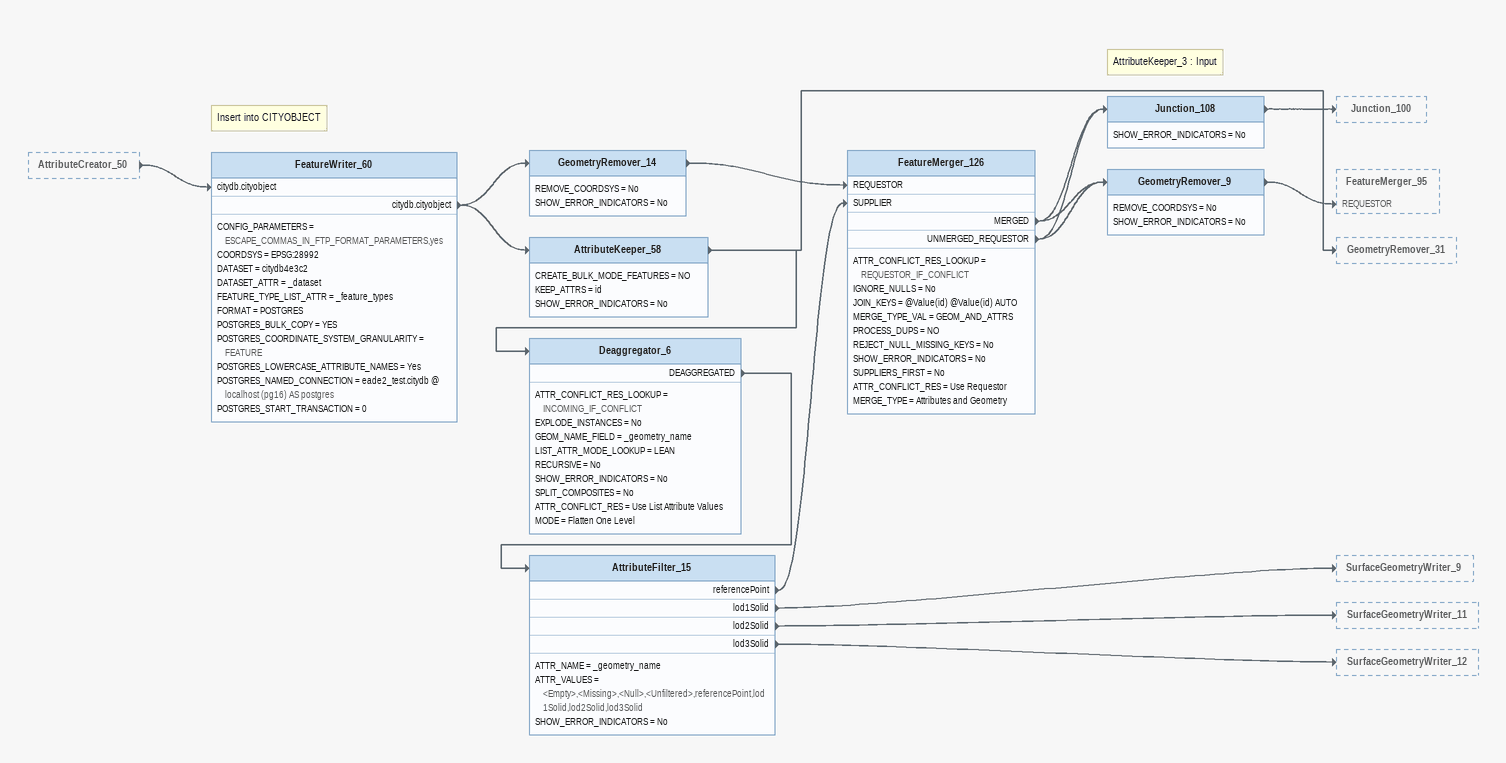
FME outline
AttributeCreator_50 [outside]
    -> FeatureWriter_60 [citydb.cityobject]
Note: Insert into CITYOBJECT
FeatureWriter_60
    CONFIG_PARAMETERS = ESCAPE_COMMAS_IN_FTP_FORMAT_PARAMETERS,yes
    COORDSYS = EPSG:28992
    DATASET = citydb4e3c2
    DATASET_ATTR = _dataset
    FEATURE_TYPE_LIST_ATTR = _feature_types
    FORMAT = POSTGRES
    POSTGRES_BULK_COPY = YES
    POSTGRES_COORDINATE_SYSTEM_GRANULARITY = FEATURE
    POSTGRES_LOWERCASE_ATTRIBUTE_NAMES = Yes
    POSTGRES_NAMED_CONNECTION = eade2_test.citydb @ localhost (pg16) AS postgres
    POSTGRES_START_TRANSACTION = 0
    citydb.cityobject -> GeometryRemover_14
    citydb.cityobject -> AttributeKeeper_58
GeometryRemover_14
    REMOVE_COORDSYS = No
    SHOW_ERROR_INDICATORS = No
    -> FeatureMerger_126 [REQUESTOR]
AttributeKeeper_58
    CREATE_BULK_MODE_FEATURES = NO
    KEEP_ATTRS = id
    SHOW_ERROR_INDICATORS = No
    -> Deaggregator_6
    -> GeometryRemover_31
Deaggregator_6
    ATTR_CONFLICT_RES_LOOKUP = INCOMING_IF_CONFLICT
    EXPLODE_INSTANCES = No
    GEOM_NAME_FIELD = _geometry_name
    LIST_ATTR_MODE_LOOKUP = LEAN
    RECURSIVE = No
    SHOW_ERROR_INDICATORS = No
    SPLIT_COMPOSITES = No
    ATTR_CONFLICT_RES = Use List Attribute Values
    MODE = Flatten One Level
    DEAGGREGATED -> AttributeFilter_15
AttributeFilter_15
    ATTR_NAME = _geometry_name
    ATTR_VALUES = <Empty>,<Missing>,<Null>,<Unfiltered>,referencePoint,lod1Solid,lod2Solid,lod3Solid
    SHOW_ERROR_INDICATORS = No
    referencePoint -> FeatureMerger_126 [SUPPLIER]
    lod1Solid -> SurfaceGeometryWriter_9
    lod2Solid -> SurfaceGeometryWriter_11
    lod3Solid -> SurfaceGeometryWriter_12
FeatureMerger_126
    ATTR_CONFLICT_RES_LOOKUP = REQUESTOR_IF_CONFLICT
    IGNORE_NULLS = No
    JOIN_KEYS = @Value(id) @Value(id) AUTO
    MERGE_TYPE_VAL = GEOM_AND_ATTRS
    PROCESS_DUPS = NO
    REJECT_NULL_MISSING_KEYS = No
    SHOW_ERROR_INDICATORS = No
    SUPPLIERS_FIRST = No
    ATTR_CONFLICT_RES = Use Requestor
    MERGE_TYPE = Attributes and Geometry
    MERGED -> GeometryRemover_9
    MERGED -> Junction_108
    UNMERGED_REQUESTOR -> GeometryRemover_9
    UNMERGED_REQUESTOR -> Junction_108
Note: AttributeKeeper_3 : Input
Junction_108
    SHOW_ERROR_INDICATORS = No
    -> Junction_100
GeometryRemover_9
    REMOVE_COORDSYS = No
    SHOW_ERROR_INDICATORS = No
    -> FeatureMerger_95 [REQUESTOR]
